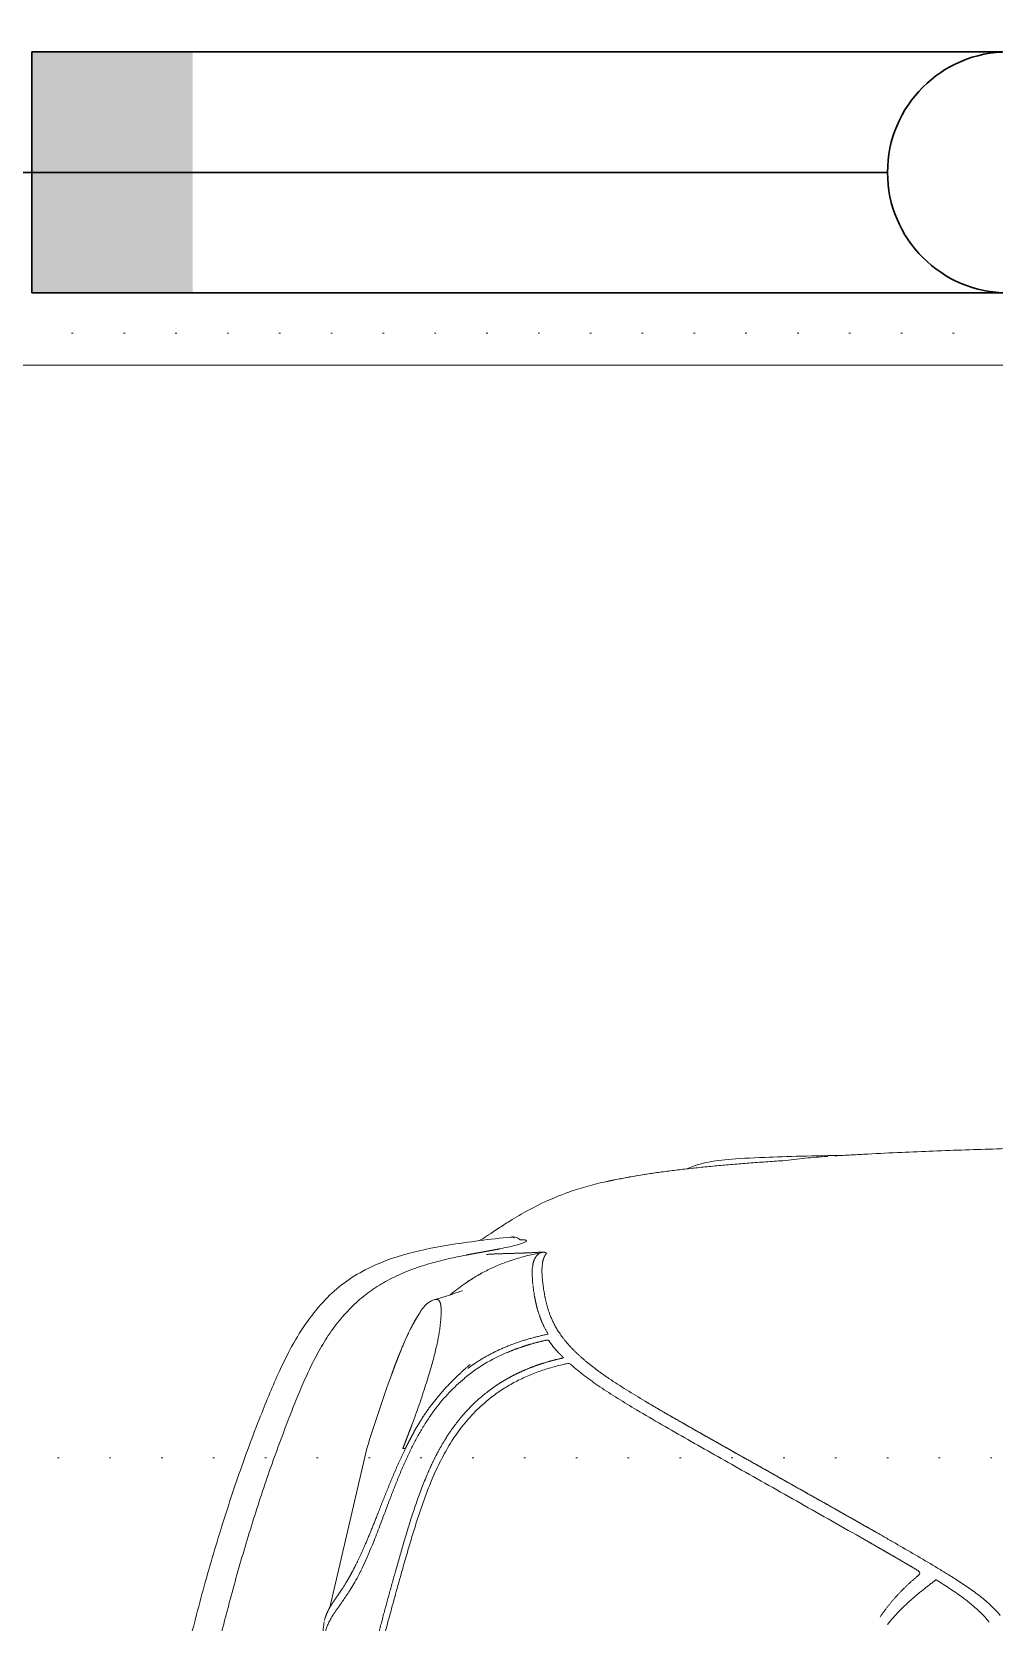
# Model space of a CAD drawing. Extents: x -2012 to 34975, y -1043 to 8321.
# Drawn here: x 31298.1 to 31358, y 1339.3 to 1438.3 of the extents above; entities that cross this region are included whole.
import ezdxf
from ezdxf.xclip import XClip

# ---------------------------------------------------------------- set-up
doc = ezdxf.new("R2010")
doc.units = 0
doc.header["$LTSCALE"] = 25
doc.header["$XCLIPFRAME"] = 0
doc.linetypes.add('DOT2', pattern=[0.125, 0, -0.125])
doc.layers.get('0').update_dxf_attribs({"color": 9, "lineweight": 9})
for name, color, linetype, lineweight in [('04', 9, 'Continuous', 9), ('06D', 9, 'Continuous', 9), ('20', 9, 'DOT2', 9), ('E-2x36 W SIVAÜSTÜ FLUORESAN ARMATÜR (ETANŞ)', 7, 'Continuous', 30), ('E-KABLO', 7, 'Continuous', 30)]:
    doc.layers.add(name, color=color, linetype=linetype, lineweight=lineweight)

# ---------------------------------------------------------------- blocks, each defined once
blk = doc.blocks.new('p-araba-polo')
at = {"extrusion": (0, 0, -1)}
for p, q in [((3.48036, 0.80478), (3.48042, 0.80478)), ((3.64193, 0.72746), (3.64193, 0.72746)), ((3.75136, 0.62397), (3.77434, 0.52509)), ((3.43916, 0.56592), (3.43916, 0.56592)), ((3.72994, 0.54604), (3.72994, 0.54604))]:
    blk.add_line(p, q, dxfattribs=at)
at = {"flags": 128}
for points in [[(3.65581, 0.75377), (3.65632, 0.75422), (3.65664, 0.75446), (3.65744, 0.75494)], [(3.65744, 0.75494), (3.65826, 0.75529), (3.65928, 0.75556), (3.66051, 0.75565)], [(3.73079, 0.68348), (3.73202, 0.68035), (3.73324, 0.67716), (3.73446, 0.67392)]]:
    blk.add_lwpolyline(points, dxfattribs=at)
for points, degree, knots in [([(3.46, 0.80613), (3.45664, 0.80633), (3.44993, 0.80673), (3.43619, 0.80747), (3.41286, 0.80859), (3.37959, 0.80987), (3.33903, 0.81109), (3.29835, 0.81202), (3.26029, 0.81268), (3.22604, 0.8131), (3.19302, 0.81337), (3.16556, 0.81346), (3.14867, 0.81342), (3.14351, 0.8134)], 3, [0, 0, 0, 0, 0.03531, 0.070597, 0.141114, 0.269195, 0.390859, 0.518959, 0.640794, 0.737038, 0.833171, 0.948447, 1, 1, 1, 1]), ([(3.45344, 0.80652), (3.47331, 0.80617), (3.50236, 0.80541), (3.52327, 0.80425), (3.53295, 0.80325), (3.5394, 0.80221), (3.54616, 0.80052), (3.55072, 0.79871), (3.55213, 0.79808)], 3, [0, 0, 0, 0, 0.418831, 0.714948, 0.835581, 0.907738, 0.972168, 1, 1, 1, 1]), ([(3.46493, 0.80583), (3.46485, 0.80583), (3.46468, 0.80584), (3.46485, 0.80583), (3.46493, 0.80583)], 3, [0, 0, 0, 0, 0.506131, 1, 1, 1, 1]), ([(3.46493, 0.80583), (3.46952, 0.80546), (3.47869, 0.80474), (3.48781, 0.80366), (3.49237, 0.80312)], 3, [0, 0, 0, 0, 0.500005, 1, 1, 1, 1]), ([(3.49237, 0.80312), (3.49596, 0.80288), (3.50314, 0.80241), (3.51357, 0.80165), (3.52374, 0.80083), (3.53361, 0.79996), (3.54317, 0.79903), (3.55241, 0.79804), (3.56132, 0.79697), (3.56988, 0.79584), (3.5781, 0.79462), (3.58595, 0.79333), (3.59343, 0.79194), (3.59875, 0.79083), (3.60161, 0.79019), (3.60218, 0.79006)], 3, [0, 0, 0, 0, 0.08164, 0.163278, 0.244914, 0.326547, 0.408179, 0.489811, 0.571441, 0.653071, 0.734702, 0.816332, 0.897962, 0.979592, 1, 1, 1, 1]), ([(3.56245, 0.79681), (3.56683, 0.79625), (3.59177, 0.79281), (3.61369, 0.78805), (3.62856, 0.7825), (3.63002, 0.78193)], 3, [0, 0, 0, 0, 0.15043, 0.932957, 1, 1, 1, 1]), ([(3.62997, 0.78195), (3.63669, 0.77931), (3.64641, 0.77501), (3.66059, 0.7668), (3.67232, 0.75915), (3.67768, 0.75552), (3.68075, 0.75354), (3.68095, 0.75341)], 3, [0, 0, 0, 0, 0.436591, 0.634385, 0.751254, 0.983784, 1, 1, 1, 1]), ([(3.66839, 0.74831), (3.66681, 0.74863), (3.66365, 0.74927), (3.6595, 0.75023), (3.65618, 0.75115), (3.65377, 0.75198), (3.65293, 0.75244), (3.65251, 0.75266)], 3, [0, 0, 0, 0, 0.243786, 0.487231, 0.658342, 0.829202, 1, 1, 1, 1]), ([(3.66205, 0.75553), (3.66205, 0.75553), (3.66205, 0.75553), (3.66205, 0.75553), (3.66205, 0.75553), (3.66205, 0.75553), (3.66205, 0.75553), (3.66205, 0.75553), (3.66205, 0.75553), (3.66205, 0.75553), (3.66205, 0.75553)], 5, [0, 0, 0, 0, 0, 0, 1, 1, 1, 1, 1, 1, 1, 1, 1, 1, 1]), ([(3.64196, 0.73969), (3.64184, 0.74024), (3.64161, 0.74137), (3.64108, 0.74289), (3.64037, 0.74437), (3.63962, 0.74526), (3.63923, 0.74573)], 3, [0, 0, 0, 0, 0.221287, 0.461031, 0.720285, 1, 1, 1, 1]), ([(3.64228, 0.74598), (3.64233, 0.74596), (3.64243, 0.74592), (3.6429, 0.74583), (3.64314, 0.74578)], 3, [0, 0, 0, 0, 0.500528, 1, 1, 1, 1]), ([(3.64314, 0.74578), (3.6458, 0.74524), (3.65112, 0.74415), (3.65897, 0.74195), (3.6667, 0.7393), (3.67423, 0.7361), (3.68152, 0.73235), (3.6868, 0.72905), (3.68968, 0.72705), (3.6903, 0.72661)], 3, [0, 0, 0, 0, 0.158644, 0.317513, 0.476648, 0.636014, 0.795575, 0.955312, 1, 1, 1, 1]), ([(3.64457, 0.74525), (3.64444, 0.74527), (3.64416, 0.74533), (3.64417, 0.74531), (3.64418, 0.7453)], 3, [0, 0, 0, 0, 0.4918, 1, 1, 1, 1]), ([(3.64418, 0.7453), (3.64442, 0.74512), (3.64489, 0.74477), (3.64522, 0.74441), (3.64539, 0.74424)], 3, [0, 0, 0, 0, 0.499449, 1, 1, 1, 1]), ([(3.64539, 0.74424), (3.64574, 0.74381), (3.64644, 0.74295), (3.64717, 0.7415), (3.64773, 0.73989), (3.64798, 0.73858), (3.64811, 0.73793)], 3, [0, 0, 0, 0, 0.25, 0.5, 0.75, 1, 1, 1, 1]), ([(3.72763, 0.7337), (3.72557, 0.73452), (3.72146, 0.73615), (3.71516, 0.73822), (3.70879, 0.74006), (3.70236, 0.74168), (3.69589, 0.74313), (3.69156, 0.74399), (3.68939, 0.74442)], 3, [0, 0, 0, 0, 0.166659, 0.333321, 0.499987, 0.666656, 0.833327, 1, 1, 1, 1]), ([(3.70092, 0.75052), (3.71974, 0.74751), (3.74933, 0.74037), (3.77304, 0.72158), (3.77986, 0.71363)], 3, [0, 0, 0, 0, 0.646551, 1, 1, 1, 1]), ([(3.64187, 0.72747), (3.64196, 0.72838), (3.64216, 0.73029), (3.64232, 0.73283), (3.64237, 0.73528), (3.64227, 0.73763), (3.64206, 0.73898), (3.64196, 0.73969)], 3, [0, 0, 0, 0, 0.160277, 0.337825, 0.535128, 0.754926, 1, 1, 1, 1]), ([(3.64811, 0.73793), (3.6483, 0.73646), (3.64867, 0.73351), (3.64823, 0.72854), (3.648, 0.72605)], 3, [0, 0, 0, 0, 0.499729, 1, 1, 1, 1]), ([(3.65887, 0.7419), (3.65887, 0.7419), (3.65887, 0.7419), (3.65887, 0.7419), (3.65887, 0.7419), (3.65887, 0.7419), (3.65887, 0.7419)], 3, [0, 0, 0, 0, 1, 1, 1, 1.000001, 1.000001, 1.000001, 1.000001]), ([(3.6634, 0.74041), (3.6634, 0.74041), (3.6634, 0.74041), (3.6634, 0.74041), (3.6634, 0.74041), (3.6634, 0.74041), (3.6634, 0.74041), (3.6634, 0.74041), (3.6634, 0.74041), (3.6634, 0.74041), (3.6634, 0.74041), (3.6634, 0.74041), (3.6634, 0.74041), (3.6634, 0.74041), (3.6634, 0.74041)], 7, [0, 0, 0, 0, 0, 0, 0, 0, 1, 1, 1, 1, 1, 1, 1, 1.000001, 1.000001, 1.000001, 1.000001, 1.000001, 1.000001, 1.000001, 1.000001]), ([(3.67974, 0.73311), (3.67974, 0.73311), (3.67974, 0.73311), (3.67974, 0.73311), (3.67974, 0.73311), (3.67974, 0.73311), (3.67974, 0.73311), (3.67974, 0.73311), (3.67974, 0.73311), (3.67974, 0.73311), (3.67974, 0.73311), (3.67974, 0.73311), (3.67974, 0.73311)], 6, [0, 0, 0, 0, 0, 0, 0, 1, 1, 1, 1, 1, 1, 1, 1, 1, 1, 1, 1, 1]), ([(3.67974, 0.73311), (3.67974, 0.73311), (3.67974, 0.73311), (3.67974, 0.73311), (3.67974, 0.73311), (3.67974, 0.73311), (3.67974, 0.73311), (3.67974, 0.73311), (3.67974, 0.73311), (3.67974, 0.73311), (3.67974, 0.73311), (3.67974, 0.73311), (3.67974, 0.73311)], 6, [0, 0, 0, 0, 0, 0, 0, 1, 1, 1, 1, 1, 1, 1, 1, 1, 1, 1, 1, 1]), ([(3.76211, 0.71075), (3.7607, 0.71214), (3.75787, 0.71494), (3.75331, 0.7188), (3.74854, 0.72238), (3.74356, 0.72567), (3.7384, 0.72865), (3.73309, 0.73135), (3.72945, 0.73292), (3.72763, 0.7337)], 3, [0, 0, 0, 0, 0.142965, 0.285982, 0.428979, 0.571915, 0.714754, 0.857457, 1, 1, 1, 1]), ([(3.64086, 0.72042), (3.64107, 0.7217), (3.64149, 0.72425), (3.64174, 0.7264), (3.64187, 0.72747)], 3, [0, 0, 0, 0, 0.500012, 1, 1, 1, 1]), ([(3.64792, 0.72541), (3.6478, 0.72441), (3.64755, 0.72241), (3.64716, 0.72004), (3.64696, 0.71886)], 3, [0, 0, 0, 0, 0.499774, 1, 1, 1, 1]), ([(3.68477, 0.73022), (3.68493, 0.73014), (3.69047, 0.72666), (3.69501, 0.72333), (3.6988, 0.72016), (3.69945, 0.7196)], 3, [0, 0, 0, 0, 0.284317, 0.878632, 1, 1, 1, 1]), ([(3.73122, 0.7322), (3.73122, 0.7322), (3.73122, 0.7322), (3.73122, 0.7322), (3.73122, 0.7322), (3.73122, 0.7322), (3.73122, 0.7322), (3.73122, 0.7322), (3.73122, 0.7322)], 3, [0, 0, 0, 0, 0.25, 0.5, 1, 1, 1, 1, 1, 1, 1]), ([(3.70558, 0.71448), (3.70574, 0.71491), (3.70606, 0.71577), (3.70677, 0.71652), (3.70766, 0.71688), (3.70847, 0.71681), (3.70897, 0.71666), (3.70907, 0.71662)], 3, [0, 0, 0, 0, 0.235288, 0.470581, 0.705875, 0.941175, 1, 1, 1, 1]), ([(3.70888, 0.71669), (3.7101, 0.71635), (3.71409, 0.7146), (3.71524, 0.71283), (3.71736, 0.71024)], 3, [0, 0, 0, 0, 0.136101, 1, 1, 1, 1]), ([(3.77986, 0.71363), (3.7879, 0.70462), (3.79683, 0.69079), (3.80818, 0.66718), (3.81362, 0.654), (3.81723, 0.64477)], 3, [0, 0, 0, 0, 0.458817, 0.622395, 1, 1, 1, 1]), ([(3.73106, 0.68275), (3.73048, 0.68418), (3.72932, 0.68704), (3.72762, 0.691), (3.72595, 0.6947), (3.72432, 0.69809), (3.72273, 0.70117), (3.7212, 0.70391), (3.71973, 0.70633), (3.71881, 0.70765), (3.71835, 0.7083)], 3, [0, 0, 0, 0, 0.125001, 0.250002, 0.375002, 0.500002, 0.625002, 0.750002, 0.875001, 1, 1, 1, 1]), ([(3.79965, 0.64331), (3.79808, 0.64731), (3.79493, 0.65533), (3.78988, 0.66723), (3.78435, 0.67895), (3.77805, 0.69028), (3.77084, 0.70111), (3.76502, 0.70753), (3.76211, 0.71075)], 3, [0, 0, 0, 0, 0.166182, 0.332514, 0.49905, 0.665821, 0.832816, 1, 1, 1, 1]), ([(3.70599, 0.69817), (3.70599, 0.69817), (3.70599, 0.69817), (3.70599, 0.69817), (3.70599, 0.69817), (3.70599, 0.69817), (3.70599, 0.69817)], 3, [0, 0, 0, 0, 1, 1, 1, 1.000001, 1.000001, 1.000001, 1.000001]), ([(3.71289, 0.66927), (3.71241, 0.67086), (3.71145, 0.67403), (3.71017, 0.67857), (3.70904, 0.68293), (3.70805, 0.68709), (3.70721, 0.69103), (3.70651, 0.69476), (3.70616, 0.69704), (3.70599, 0.69817)], 3, [0, 0, 0, 0, 0.143178, 0.285809, 0.428387, 0.571114, 0.714004, 0.856981, 1, 1, 1, 1]), ([(3.63814, 0.69113), (3.63722, 0.68988), (3.63538, 0.68737), (3.63311, 0.68486), (3.63197, 0.68361)], 3, [0, 0, 0, 0, 0.500029, 1, 1, 1, 1]), ([(3.6063, 0.6624), (3.60958, 0.66468), (3.61614, 0.66924), (3.6216, 0.67391), (3.62433, 0.67625)], 3, [0, 0, 0, 0, 0.500136, 1, 1, 1, 1]), ([(3.62433, 0.67625), (3.62454, 0.67642), (3.62494, 0.67676), (3.62629, 0.67692), (3.6273, 0.67671), (3.62781, 0.6766)], 3, [0, 0, 0, 0, 0.33657, 0.664105, 1, 1, 1, 1]), ([(3.62781, 0.6766), (3.63049, 0.67597), (3.63593, 0.67468), (3.644, 0.67209), (3.65204, 0.66893), (3.65989, 0.66508), (3.6675, 0.66061), (3.67222, 0.65708), (3.67459, 0.6553)], 3, [0, 0, 0, 0, 0.159308, 0.322994, 0.489699, 0.658429, 0.828591, 1, 1, 1, 1]), ([(3.62887, 0.68041), (3.63098, 0.67993), (3.63521, 0.67897), (3.64146, 0.67716), (3.64762, 0.67509), (3.65162, 0.67342), (3.65362, 0.67259)], 3, [0, 0, 0, 0, 0.250006, 0.500007, 0.750006, 1, 1, 1, 1]), ([(3.68427, 0.67685), (3.68496, 0.67638), (3.68636, 0.67543), (3.68771, 0.67443), (3.68839, 0.67393)], 3, [0, 0, 0, 0, 0.500012, 1, 1, 1, 1]), ([(3.7349, 0.67272), (3.73426, 0.67447), (3.73297, 0.67791), (3.7317, 0.68113), (3.73106, 0.68275)], 3, [0, 0, 0, 0, 0.495547, 1, 1, 1, 1]), ([(3.57816, 0.65344), (3.58208, 0.65579), (3.58992, 0.66048), (3.59708, 0.66522), (3.60066, 0.66758)], 3, [0, 0, 0, 0, 0.500144, 1, 1, 1, 1]), ([(3.70838, 0.64904), (3.70706, 0.65072), (3.70442, 0.65409), (3.7001, 0.65888), (3.69553, 0.66344), (3.69225, 0.66625), (3.69061, 0.66765)], 3, [0, 0, 0, 0, 0.250005, 0.500006, 0.750004, 1, 1, 1, 1]), ([(3.72328, 0.63868), (3.72249, 0.64079), (3.72092, 0.64502), (3.71872, 0.65129), (3.71665, 0.65745), (3.71469, 0.66347), (3.71349, 0.66734), (3.71289, 0.66927)], 3, [0, 0, 0, 0, 0.200275, 0.400507, 0.60049, 0.800241, 1, 1, 1, 1]), ([(3.51301, 0.61625), (3.51863, 0.61942), (3.52986, 0.62575), (3.54637, 0.63508), (3.5626, 0.64432), (3.57297, 0.6504), (3.57816, 0.65344)], 3, [0, 0, 0, 0, 0.250068, 0.500042, 0.750043, 1, 1, 1, 1]), ([(3.58343, 0.64801), (3.58741, 0.6504), (3.59538, 0.65517), (3.60266, 0.65999), (3.6063, 0.6624)], 3, [0, 0, 0, 0, 0.500076, 1, 1, 1, 1]), ([(3.67459, 0.6553), (3.67621, 0.65398), (3.67943, 0.65134), (3.68394, 0.64702), (3.68819, 0.64244), (3.69216, 0.63763), (3.69585, 0.6326), (3.69928, 0.62739), (3.70245, 0.62202), (3.70538, 0.61651), (3.7081, 0.61091), (3.70976, 0.6071), (3.71059, 0.6052)], 3, [0, 0, 0, 0, 0.099992, 0.199992, 0.299988, 0.399982, 0.499978, 0.599981, 0.699987, 0.79999, 0.899989, 1, 1, 1, 1]), ([(3.67694, 0.65874), (3.67871, 0.6573), (3.68225, 0.6544), (3.68718, 0.64964), (3.69179, 0.64458), (3.6961, 0.63926), (3.6987, 0.63552), (3.7, 0.63365)], 3, [0, 0, 0, 0, 0.199996, 0.399992, 0.599991, 0.799994, 1, 1, 1, 1]), ([(3.51809, 0.6106), (3.52372, 0.61378), (3.53498, 0.62015), (3.55153, 0.62955), (3.56781, 0.63883), (3.57822, 0.64495), (3.58343, 0.64801)], 3, [0, 0, 0, 0, 0.250003, 0.500002, 0.750004, 1, 1, 1, 1]), ([(3.72325, 0.62476), (3.72217, 0.62687), (3.72001, 0.63108), (3.71644, 0.63724), (3.71262, 0.64327), (3.7098, 0.64711), (3.70838, 0.64904)], 3, [0, 0, 0, 0, 0.250171, 0.500217, 0.75015, 1, 1, 1, 1]), ([(3.81742, 0.64441), (3.8199, 0.63799), (3.82486, 0.62513), (3.83179, 0.60561), (3.83837, 0.5859), (3.84459, 0.566), (3.85047, 0.54593), (3.85602, 0.52571), (3.86125, 0.50535), (3.86618, 0.48486), (3.87081, 0.46426), (3.87516, 0.44355), (3.87923, 0.42276), (3.88305, 0.40188), (3.88661, 0.38093), (3.88992, 0.35993), (3.893, 0.33887), (3.89585, 0.31777), (3.89848, 0.29664), (3.9009, 0.27548), (3.90311, 0.2543), (3.90512, 0.2331), (3.90693, 0.21189), (3.90856, 0.19068), (3.91, 0.16947), (3.91126, 0.14826), (3.91235, 0.12705), (3.91326, 0.10585), (3.914, 0.08466), (3.91457, 0.06349), (3.91498, 0.04232), (3.91523, 0.02116), (3.91526, 0.00705), (3.91528, 0)], 3, [0, 0, 0, 0, 0.031503, 0.063111, 0.094824, 0.126637, 0.158547, 0.190546, 0.222628, 0.254786, 0.287011, 0.319297, 0.351636, 0.384021, 0.416445, 0.448899, 0.481372, 0.513858, 0.546357, 0.578861, 0.611362, 0.643854, 0.676332, 0.708795, 0.741239, 0.773662, 0.806063, 0.838441, 0.870794, 0.903125, 0.935433, 0.967723, 1, 1, 1, 1]), ([(3.89681, 0), (3.89677, 0.01209), (3.89668, 0.03627), (3.89592, 0.07253), (3.89472, 0.10879), (3.893, 0.14502), (3.89078, 0.18122), (3.88803, 0.21739), (3.88473, 0.25351), (3.88084, 0.28957), (3.87635, 0.32556), (3.87122, 0.36147), (3.86539, 0.39727), (3.85883, 0.43295), (3.85148, 0.46847), (3.84326, 0.5038), (3.83413, 0.5389), (3.82397, 0.57372), (3.8128, 0.60824), (3.80432, 0.63089), (3.80008, 0.64221)], 3, [0, 0, 0, 0, 0.055558, 0.111113, 0.166668, 0.222224, 0.277781, 0.333337, 0.388894, 0.44445, 0.500005, 0.55556, 0.611116, 0.666671, 0.722227, 0.777783, 0.833339, 0.888892, 0.944445, 1, 1, 1, 1]), ([(3.43474, 0.57208), (3.44139, 0.57586), (3.45469, 0.58341), (3.47438, 0.5945), (3.49387, 0.60547), (3.50663, 0.61266), (3.51301, 0.61625)], 3, [0, 0, 0, 0, 0.250088, 0.500081, 0.750046, 1, 1, 1, 1]), ([(3.43916, 0.56592), (3.44586, 0.56974), (3.45927, 0.57737), (3.47912, 0.58859), (3.49877, 0.59969), (3.51165, 0.60697), (3.51809, 0.6106)], 3, [0, 0, 0, 0, 0.250005, 0.499995, 0.750003, 1, 1, 1, 1]), ([(3.71059, 0.6052), (3.71181, 0.60221), (3.71429, 0.59615), (3.71761, 0.58677), (3.72079, 0.57706), (3.72387, 0.56703), (3.72692, 0.55665), (3.72892, 0.54961), (3.72994, 0.54604)], 3, [0, 0, 0, 0, 0.155616, 0.31525, 0.479141, 0.64759, 0.821014, 1, 1, 1, 1]), ([(3.71406, 0.60711), (3.7152, 0.60433), (3.71748, 0.59875), (3.72053, 0.59023), (3.72339, 0.58165), (3.72609, 0.57301), (3.72868, 0.56433), (3.7312, 0.55563), (3.73285, 0.54981), (3.73367, 0.54691)], 3, [0, 0, 0, 0, 0.14264, 0.285361, 0.428172, 0.571059, 0.714003, 0.856988, 1, 1, 1, 1]), ([(3.74681, 0.56663), (3.74612, 0.5684), (3.74472, 0.57194), (3.74263, 0.57744), (3.74054, 0.58303), (3.73912, 0.58681), (3.73841, 0.58871)], 3, [0, 0, 0, 0, 0.249816, 0.499724, 0.749781, 1, 1, 1, 1]), ([(3.38527, 0.54286), (3.38733, 0.54416), (3.39146, 0.54675), (3.39973, 0.55176), (3.41007, 0.55787), (3.42038, 0.56384), (3.42736, 0.56786), (3.43146, 0.57021), (3.43352, 0.57138), (3.43475, 0.57208)], 3, [0, 0, 0, 0, 0.124906, 0.24985, 0.49985, 0.749925, 0.874966, 0.92498, 1, 1, 1, 1]), ([(3.40892, 0.54838), (3.41397, 0.55135), (3.42409, 0.5573), (3.43413, 0.56304), (3.43916, 0.56592)], 3, [0, 0, 0, 0, 0.499997, 1, 1, 1, 1]), ([(3.42122, 0.56432), (3.42122, 0.56432), (3.42122, 0.56432), (3.42122, 0.56432), (3.42122, 0.56432), (3.42122, 0.56432), (3.42122, 0.56432)], 3, [0, 0, 0, 0, 1, 1, 1, 1, 1, 1, 1]), ([(3.42122, 0.56432), (3.42122, 0.56432), (3.42122, 0.56432), (3.42122, 0.56432), (3.42122, 0.56432), (3.42122, 0.56432), (3.42122, 0.56432)], 3, [0, 0, 0, 0, 1, 1, 1, 1, 1, 1, 1]), ([(3.40918, 0.54408), (3.4087, 0.54447), (3.4078, 0.54521), (3.40709, 0.54651), (3.40765, 0.54763), (3.40848, 0.54812), (3.40892, 0.54838)], 3, [0, 0, 0, 0, 0.263807, 0.500052, 0.736261, 1, 1, 1, 1]), ([(3.72994, 0.54604), (3.73264, 0.53633), (3.73805, 0.51692), (3.74565, 0.48765), (3.75287, 0.45828), (3.75968, 0.42881), (3.76609, 0.39923), (3.77208, 0.36956), (3.77765, 0.33981), (3.78281, 0.30999), (3.78754, 0.28008), (3.79185, 0.25011), (3.79573, 0.22007), (3.79916, 0.18997), (3.80219, 0.15981), (3.80383, 0.13967), (3.80465, 0.12959)], 3, [0, 0, 0, 0, 0.071461, 0.142913, 0.214376, 0.285822, 0.357282, 0.428734, 0.500167, 0.571583, 0.64299, 0.714393, 0.785796, 0.857198, 0.928599, 1, 1, 1, 1]), ([(3.76704, 0.52805), (3.76642, 0.52893), (3.76518, 0.53068), (3.76304, 0.53383), (3.76069, 0.53754), (3.75814, 0.54187), (3.75629, 0.54543), (3.75537, 0.54721)], 3, [0, 0, 0, 0, 0.200624, 0.400934, 0.600937, 0.800584, 1, 1, 1, 1]), ([(3.35723, 0.52018), (3.35771, 0.52077), (3.3587, 0.52197), (3.36078, 0.52424), (3.36354, 0.52694), (3.36698, 0.52992), (3.37053, 0.53274), (3.37415, 0.53541), (3.37904, 0.53884), (3.38278, 0.54125), (3.38527, 0.54286)], 3, [0, 0, 0, 0, 0.060335, 0.124578, 0.249278, 0.374233, 0.499321, 0.624409, 0.749543, 1, 1, 1, 1]), ([(3.39176, 0.53893), (3.39044, 0.53807), (3.3878, 0.53634), (3.38386, 0.53364), (3.37997, 0.53084), (3.37632, 0.52802), (3.37293, 0.52519), (3.36981, 0.52234), (3.36681, 0.5193), (3.36498, 0.51705), (3.36406, 0.51592)], 3, [0, 0, 0, 0, 0.135189, 0.270177, 0.404927, 0.539624, 0.654876, 0.770059, 0.885089, 1, 1, 1, 1]), ([(3.42733, 0.51454), (3.42618, 0.51595), (3.42387, 0.51878), (3.42082, 0.52203), (3.41833, 0.52453), (3.41645, 0.52634), (3.41454, 0.5281), (3.41263, 0.52981), (3.4107, 0.53149), (3.40877, 0.53312), (3.40683, 0.53472), (3.40489, 0.53628), (3.40295, 0.53783), (3.4015, 0.53897), (3.40053, 0.53972), (3.40004, 0.5401), (3.39956, 0.54047), (3.39907, 0.54085), (3.39859, 0.54122), (3.3981, 0.54159), (3.39762, 0.54196), (3.39729, 0.54221), (3.39713, 0.54233)], 3, [0, 0, 0, 0, 0.127806, 0.254933, 0.318226, 0.381331, 0.444235, 0.506923, 0.569381, 0.631599, 0.69357, 0.755292, 0.816773, 0.878031, 0.893313, 0.908584, 0.923844, 0.939093, 0.954332, 0.969563, 0.984785, 1, 1, 1, 1]), ([(3.40299, 0.53779), (3.40299, 0.53779), (3.40299, 0.53779), (3.40299, 0.53779), (3.40299, 0.53779), (3.40299, 0.53779), (3.40299, 0.53779), (3.40299, 0.53779), (3.40299, 0.53779), (3.40299, 0.53779), (3.40299, 0.53779), (3.40299, 0.53779), (3.40299, 0.53779), (3.40299, 0.53779), (3.40299, 0.53779)], 7, [0, 0, 0, 0, 0, 0, 0, 0, 1, 1, 1, 1, 1, 1, 1, 1, 1, 1, 1, 1, 1, 1, 1]), ([(3.403, 0.53779), (3.403, 0.53779), (3.403, 0.53779), (3.403, 0.53779), (3.403, 0.53779), (3.403, 0.53779), (3.403, 0.53779)], 3, [0, 0, 0, 0, 1, 1, 1, 1, 1, 1, 1]), ([(3.77355, 0.51846), (3.77298, 0.51939), (3.77186, 0.52124), (3.76972, 0.5243), (3.76794, 0.5268), (3.76704, 0.52805)], 3, [0, 0, 0, 0, 0.333348, 0.666684, 1, 1, 1, 1]), ([(3.77355, 0.51846), (3.77401, 0.51762), (3.77494, 0.51593), (3.77633, 0.51269), (3.77701, 0.51036), (3.77729, 0.50885)], 3, [0, 0, 0, 0, 0.253002, 0.505984, 1, 1, 1, 1])]:
    blk.add_open_spline(points, degree=degree, knots=knots)
for points, degree in [([(3.45974, 0.8061), (3.45978, 0.80612), (3.45983, 0.80613), (3.45987, 0.80613), (3.45992, 0.80614), (3.45996, 0.80614), (3.46, 0.80613)], 6), ([(3.46454, 0.80579), (3.46464, 0.80581), (3.46473, 0.80583), (3.46483, 0.80583), (3.46493, 0.80583)], 4), ([(3.46455, 0.80578), (3.46465, 0.80581), (3.46474, 0.80583), (3.46484, 0.80584), (3.46494, 0.80583)], 4), ([(3.46455, 0.80579), (3.46457, 0.80579), (3.46458, 0.80579), (3.46459, 0.80579)], 3), ([(3.46457, 0.80579), (3.46463, 0.80581), (3.46469, 0.80582), (3.46475, 0.80583), (3.46481, 0.80583), (3.46487, 0.80583), (3.46494, 0.80583)], 6), ([(3.46457, 0.80579), (3.46463, 0.80581), (3.46469, 0.80582), (3.46475, 0.80583), (3.46481, 0.80583), (3.46487, 0.80583), (3.46493, 0.80583)], 6), ([(3.46493, 0.80583), (3.46485, 0.80583), (3.46475, 0.80584), (3.46471, 0.80584), (3.46475, 0.80584), (3.46484, 0.80583), (3.46493, 0.80583)], 6), ([(3.65251, 0.75266), (3.65186, 0.75309), (3.65167, 0.75343), (3.652, 0.75361), (3.65241, 0.75376), (3.65304, 0.75382), (3.65366, 0.75388), (3.65434, 0.75391)], 7), ([(3.65434, 0.75391), (3.65456, 0.75392), (3.65479, 0.75393), (3.65502, 0.75394), (3.65526, 0.75394), (3.6555, 0.75394), (3.65575, 0.75394), (3.656, 0.75394)], 7), ([(3.65434, 0.75391), (3.65488, 0.75393), (3.65542, 0.75394), (3.65599, 0.75394)], 3), ([(3.66133, 0.7556), (3.66102, 0.75563), (3.66069, 0.75566), (3.66037, 0.75567), (3.66004, 0.75564), (3.65972, 0.75557)], 5), ([(3.65976, 0.75499), (3.65981, 0.75505), (3.65987, 0.75512), (3.65994, 0.75518), (3.66003, 0.75524), (3.66012, 0.75529)], 5), ([(3.66056, 0.75565), (3.66084, 0.75564), (3.66123, 0.75563), (3.6617, 0.75558)], 3), ([(3.66133, 0.7556), (3.66147, 0.7556), (3.66161, 0.75559), (3.66176, 0.75557), (3.66191, 0.75555), (3.66205, 0.75553)], 5), ([(3.66205, 0.75553), (3.66181, 0.75555), (3.66157, 0.75558), (3.66133, 0.7556)], 3), ([(3.66157, 0.75559), (3.67473, 0.75435), (3.68786, 0.7526), (3.70092, 0.75052)], 3), ([(3.662, 0.75554), (3.66201, 0.75554), (3.66202, 0.75554), (3.66203, 0.75554), (3.66204, 0.75554), (3.66205, 0.75553)], 5), ([(3.66217, 0.75552), (3.66214, 0.75553), (3.66212, 0.75553), (3.6621, 0.75553), (3.66208, 0.75553), (3.66205, 0.75553)], 5), ([(3.66205, 0.75553), (3.6621, 0.75553), (3.66215, 0.75552), (3.66219, 0.75552)], 3), ([(3.66207, 0.75553), (3.66206, 0.75553), (3.66206, 0.75553), (3.66205, 0.75553)], 3), ([(3.63923, 0.74573), (3.64039, 0.74451), (3.64107, 0.74316), (3.64161, 0.74161), (3.64196, 0.73969)], 4), ([(3.64174, 0.74626), (3.64123, 0.74635), (3.64074, 0.74626), (3.6403, 0.74601), (3.63997, 0.74566)], 4), ([(3.64174, 0.74626), (3.64123, 0.74635), (3.64074, 0.74626), (3.6403, 0.74601), (3.63997, 0.74566)], 4), ([(3.64228, 0.74598), (3.64218, 0.74604), (3.64208, 0.74609), (3.64197, 0.74615), (3.64186, 0.7462), (3.64174, 0.74626)], 5), ([(3.64174, 0.74626), (3.64779, 0.74596), (3.65325, 0.74553), (3.65893, 0.74542), (3.66502, 0.74546), (3.67141, 0.74511), (3.67692, 0.74478)], 6), ([(3.67692, 0.74478), (3.67141, 0.74511), (3.66502, 0.74546), (3.65893, 0.74542), (3.65325, 0.74553), (3.64779, 0.74596), (3.64174, 0.74626)], 6), ([(3.64174, 0.74626), (3.64192, 0.74617), (3.6421, 0.74608), (3.64228, 0.74598)], 3), ([(3.64413, 0.7453), (3.6442, 0.74532), (3.64427, 0.74533), (3.64434, 0.74532), (3.64442, 0.7453), (3.6445, 0.74527), (3.64457, 0.74525)], 6), ([(3.64457, 0.74525), (3.6445, 0.74527), (3.64443, 0.7453), (3.64436, 0.74532), (3.64428, 0.74532), (3.64421, 0.74532), (3.64415, 0.7453)], 6), ([(3.64457, 0.74525), (3.64444, 0.74528), (3.6443, 0.7453), (3.6442, 0.74532), (3.64415, 0.74532), (3.64417, 0.74531), (3.64418, 0.7453)], 6), ([(3.64418, 0.7453), (3.6445, 0.74508), (3.64475, 0.74487), (3.64498, 0.74466), (3.64519, 0.74445), (3.64539, 0.74424)], 5), ([(3.64539, 0.74424), (3.64653, 0.74298), (3.64727, 0.74159), (3.64776, 0.73998), (3.64811, 0.73793)], 4), ([(3.66844, 0.74829), (3.66843, 0.74831), (3.66842, 0.74831), (3.66841, 0.74832), (3.6684, 0.74831), (3.6684, 0.74831), (3.66839, 0.74831)], 6), ([(3.68939, 0.74442), (3.68635, 0.745), (3.68337, 0.74555), (3.68035, 0.74609), (3.67739, 0.74661), (3.67436, 0.74717), (3.67139, 0.74772), (3.66839, 0.74831)], 7), ([(3.66843, 0.74831), (3.67538, 0.74694), (3.68241, 0.74575), (3.68941, 0.74441)], 3), ([(3.68941, 0.74441), (3.68941, 0.74442), (3.6894, 0.74442), (3.6894, 0.74442), (3.6894, 0.74442), (3.6894, 0.74442), (3.68939, 0.74442)], 6), ([(3.68941, 0.74441), (3.68941, 0.74442), (3.6894, 0.74442), (3.6894, 0.74442), (3.6894, 0.74442), (3.6894, 0.74442), (3.68939, 0.74442)], 6), ([(3.68099, 0.73243), (3.68068, 0.7326), (3.68037, 0.73277), (3.68005, 0.73294), (3.67974, 0.73311)], 4), ([(3.68711, 0.72875), (3.68653, 0.72913), (3.68594, 0.7295), (3.68534, 0.72987)], 3), ([(3.64086, 0.72042), (3.63955, 0.71321), (3.63748, 0.70448), (3.63264, 0.69589), (3.62463, 0.6873)], 4), ([(3.64696, 0.71886), (3.64624, 0.71469), (3.64521, 0.71007), (3.64372, 0.70523), (3.64157, 0.70031), (3.63854, 0.69519)], 5), ([(3.69183, 0.7222), (3.69121, 0.72245), (3.69918, 0.7195), (3.70888, 0.71669)], 3), ([(3.69199, 0.72213), (3.69192, 0.72216), (3.69187, 0.72218), (3.69183, 0.7222)], 3), ([(3.70599, 0.69817), (3.70533, 0.70284), (3.70503, 0.70683), (3.70489, 0.71011), (3.70507, 0.7127), (3.70558, 0.71448)], 5), ([(3.70558, 0.71448), (3.70595, 0.71572), (3.70649, 0.71653), (3.70719, 0.71693), (3.70805, 0.71697), (3.70904, 0.71663)], 5), ([(3.71835, 0.7083), (3.71813, 0.70885), (3.71791, 0.7094), (3.71764, 0.70992), (3.7173, 0.71038), (3.7169, 0.71078)], 5), ([(3.71835, 0.7083), (3.71813, 0.70885), (3.71791, 0.7094), (3.71764, 0.70992), (3.7173, 0.71038), (3.7169, 0.71078)], 5), ([(3.71835, 0.7083), (3.72052, 0.70532), (3.72295, 0.70116), (3.72555, 0.69592), (3.72827, 0.68973), (3.73106, 0.68275)], 5), ([(3.63506, 0.70203), (3.63506, 0.70203), (3.63506, 0.70203), (3.63506, 0.70203)], 3), ([(3.68427, 0.67685), (3.67604, 0.68239), (3.66713, 0.68696), (3.65777, 0.69046), (3.64822, 0.69314), (3.63854, 0.69519)], 5), ([(3.62463, 0.6873), (3.61996, 0.6823), (3.61435, 0.67731), (3.60776, 0.67242), (3.60066, 0.66758)], 4), ([(3.63047, 0.68202), (3.63078, 0.68234), (3.63108, 0.68266), (3.63138, 0.68297), (3.63168, 0.68329), (3.63197, 0.68361)], 5), ([(3.63197, 0.68361), (3.63268, 0.68436), (3.63336, 0.68511), (3.63402, 0.68586), (3.63466, 0.68662), (3.63528, 0.68737)], 5), ([(3.63528, 0.68737), (3.63589, 0.68812), (3.63649, 0.68888), (3.63706, 0.68963), (3.63761, 0.69038), (3.63814, 0.69113)], 5), ([(3.63814, 0.69113), (3.6382, 0.69122), (3.63827, 0.6913), (3.63835, 0.69138), (3.63847, 0.69144), (3.63861, 0.69148), (3.63879, 0.6915)], 6), ([(3.63879, 0.6915), (3.63897, 0.69151), (3.63917, 0.69151), (3.6394, 0.69148), (3.63965, 0.69144), (3.6399, 0.69138), (3.64015, 0.69132)], 6), ([(3.6401, 0.69127), (3.64013, 0.69135), (3.64014, 0.6914), (3.64016, 0.69143), (3.64016, 0.69142), (3.64016, 0.69139), (3.64015, 0.69132)], 6), ([(3.64015, 0.69132), (3.64509, 0.6902), (3.64998, 0.6889), (3.65481, 0.68739), (3.65956, 0.68565), (3.6642, 0.68365)], 5), ([(3.66413, 0.68364), (3.66417, 0.68371), (3.6642, 0.68375), (3.66422, 0.68377), (3.66423, 0.68376), (3.66422, 0.68372), (3.6642, 0.68365)], 6), ([(3.66421, 0.68375), (3.67373, 0.67968), (3.68269, 0.67432), (3.69062, 0.66776)], 3), ([(3.73106, 0.68275), (3.73096, 0.68304), (3.73085, 0.68332), (3.73074, 0.68361), (3.73062, 0.68389), (3.73048, 0.68416)], 5), ([(3.73106, 0.68275), (3.73096, 0.68304), (3.73085, 0.68332), (3.73074, 0.68361), (3.73062, 0.68389), (3.73048, 0.68416)], 5), ([(3.62887, 0.68041), (3.62921, 0.68074), (3.62953, 0.68107), (3.62985, 0.68139), (3.63016, 0.68171), (3.63047, 0.68202)], 5), ([(3.65362, 0.67259), (3.64886, 0.67466), (3.64397, 0.67647), (3.639, 0.67802), (3.63396, 0.67932), (3.62887, 0.68041)], 5), ([(3.629, 0.67634), (3.62901, 0.67634), (3.62901, 0.67634), (3.62901, 0.67634), (3.62901, 0.67634), (3.629, 0.67634), (3.629, 0.67634), (3.629, 0.67634)], 7), ([(3.629, 0.67634), (3.629, 0.67634), (3.629, 0.67634), (3.629, 0.67634), (3.629, 0.67634)], 4), ([(3.629, 0.67634), (3.629, 0.67634), (3.629, 0.67634), (3.629, 0.67634), (3.629, 0.67634)], 4), ([(3.62901, 0.67633), (3.629, 0.67634), (3.629, 0.67634), (3.62901, 0.67634), (3.62901, 0.67634), (3.62901, 0.67634), (3.62901, 0.67633)], 6), ([(3.68839, 0.67393), (3.68758, 0.67453), (3.68676, 0.67513), (3.68593, 0.67572), (3.6851, 0.67629), (3.68427, 0.67685)], 5), ([(3.68709, 0.67631), (3.69336, 0.67088), (3.7003, 0.66454), (3.70706, 0.65703), (3.71315, 0.64895), (3.71827, 0.64067)], 5), ([(3.73106, 0.68275), (3.73201, 0.68038), (3.73294, 0.67797), (3.73388, 0.67551), (3.73481, 0.67298), (3.73574, 0.6704)], 5), ([(3.73461, 0.6735), (3.74063, 0.65719), (3.74615, 0.6408), (3.75136, 0.62397)], 3), ([(3.66573, 0.66641), (3.66339, 0.66779), (3.661, 0.6691), (3.65858, 0.67034), (3.65612, 0.6715), (3.65362, 0.67259)], 5), ([(3.67694, 0.65874), (3.6748, 0.66042), (3.67261, 0.66203), (3.67037, 0.66356), (3.66807, 0.66502), (3.66573, 0.66641)], 5), ([(3.69049, 0.6677), (3.69056, 0.66775), (3.6906, 0.66778), (3.69063, 0.66778), (3.69064, 0.66776), (3.69063, 0.66772), (3.69061, 0.66765)], 6), ([(3.57816, 0.65344), (3.56279, 0.64433), (3.5465, 0.63516), (3.52993, 0.62577), (3.51301, 0.61625)], 4), ([(3.70799, 0.64902), (3.70803, 0.64905), (3.70808, 0.64907), (3.70812, 0.64909), (3.70816, 0.64911), (3.7082, 0.64912), (3.70823, 0.64914)], 6), ([(3.70823, 0.64914), (3.70831, 0.64916), (3.70837, 0.64917), (3.70841, 0.64917), (3.70843, 0.64914), (3.70842, 0.6491), (3.70838, 0.64904)], 6), ([(3.81754, 0.64409), (3.81751, 0.64417), (3.81748, 0.64426), (3.81745, 0.64434), (3.81742, 0.64441)], 4), ([(3.81742, 0.64441), (3.81744, 0.64436), (3.81747, 0.6443), (3.81749, 0.64424), (3.81751, 0.64418)], 4), ([(3.71406, 0.60711), (3.71172, 0.61265), (3.70918, 0.61811), (3.70641, 0.62345), (3.70336, 0.62865), (3.7, 0.63365)], 5), ([(3.72732, 0.62397), (3.72566, 0.62738), (3.72394, 0.63077), (3.72216, 0.63411), (3.72028, 0.63743), (3.71827, 0.64067)], 5), ([(3.72891, 0.62397), (3.72774, 0.62705), (3.7266, 0.63001), (3.72547, 0.63297), (3.72438, 0.63577), (3.72328, 0.63868)], 5), ([(3.72891, 0.62397), (3.72774, 0.62705), (3.7266, 0.63001), (3.72547, 0.63297), (3.72438, 0.63577), (3.72328, 0.63868)], 5), ([(3.79965, 0.64331), (3.7998, 0.64294), (3.79994, 0.64257), (3.80008, 0.64221)], 3), ([(3.80008, 0.64221), (3.79994, 0.64257), (3.7998, 0.64294), (3.79965, 0.64331)], 3), ([(3.72325, 0.62476), (3.7268, 0.61768), (3.72998, 0.61046), (3.73291, 0.60318), (3.7357, 0.59591), (3.73841, 0.58871)], 5), ([(3.72859, 0.62397), (3.72817, 0.62397), (3.72774, 0.62397), (3.72732, 0.62397)], 3), ([(3.72859, 0.62397), (3.72834, 0.62397), (3.72809, 0.62397), (3.72784, 0.62397), (3.72758, 0.62397), (3.72732, 0.62397)], 5), ([(3.74464, 0.58306), (3.74203, 0.58968), (3.73937, 0.59649), (3.73661, 0.60338), (3.7337, 0.61028), (3.73064, 0.61715), (3.72732, 0.62397)], 6), ([(3.72891, 0.62397), (3.72886, 0.62397), (3.72881, 0.62397), (3.72875, 0.62397), (3.7287, 0.62397), (3.72865, 0.62397), (3.72859, 0.62397)], 6), ([(3.72891, 0.62397), (3.72881, 0.62397), (3.7287, 0.62397), (3.72859, 0.62397)], 3), ([(3.51301, 0.61625), (3.49394, 0.60552), (3.4745, 0.59456), (3.45474, 0.58347), (3.43474, 0.57208)], 4), ([(3.45608, 0.58418), (3.45608, 0.58418), (3.45608, 0.58418), (3.45608, 0.58418)], 3), ([(3.45608, 0.58418), (3.45608, 0.58418), (3.45608, 0.58418), (3.45608, 0.58418), (3.45608, 0.58418), (3.45608, 0.58418)], 5), ([(3.7382, 0.58894), (3.73829, 0.58893), (3.73836, 0.5889), (3.73841, 0.58887), (3.73844, 0.58882), (3.73844, 0.58877), (3.73841, 0.58871)], 6), ([(3.76441, 0.54023), (3.76219, 0.54392), (3.75968, 0.54836), (3.7569, 0.55381), (3.75386, 0.56022), (3.75081, 0.5674), (3.74778, 0.57509), (3.74464, 0.58306)], 7), ([(3.43916, 0.56592), (3.43486, 0.56346), (3.43056, 0.56099), (3.42624, 0.55851), (3.42192, 0.55601), (3.41759, 0.5535), (3.41325, 0.55096), (3.40892, 0.54838)], 7), ([(3.74644, 0.56699), (3.74646, 0.56699), (3.74648, 0.56698), (3.7465, 0.56698), (3.74653, 0.56698), (3.74655, 0.56697), (3.74657, 0.56696)], 6), ([(3.74657, 0.56696), (3.74666, 0.56694), (3.74673, 0.5669), (3.74679, 0.56684), (3.74682, 0.56678), (3.74683, 0.5667), (3.74681, 0.56663)], 6), ([(3.74679, 0.5668), (3.74965, 0.55958), (3.75255, 0.55293), (3.7553, 0.54747)], 3), ([(3.41199, 0.55897), (3.41199, 0.55897), (3.41199, 0.55897), (3.41199, 0.55897)], 3), ([(3.412, 0.55897), (3.412, 0.55897), (3.412, 0.55897), (3.412, 0.55897), (3.412, 0.55897), (3.412, 0.55897)], 5), ([(3.76931, 0.40168), (3.76318, 0.43098), (3.75654, 0.46017), (3.7494, 0.48922), (3.74177, 0.51814), (3.73367, 0.54691)], 5), ([(3.75493, 0.54776), (3.75496, 0.54776), (3.75498, 0.54775), (3.755, 0.54774), (3.75503, 0.54773), (3.75505, 0.54772), (3.75507, 0.5477)], 6), ([(3.75507, 0.5477), (3.75516, 0.54765), (3.75524, 0.54759), (3.7553, 0.54751), (3.75534, 0.54742), (3.75537, 0.54732), (3.75537, 0.54721)], 6), ([(3.39176, 0.53892), (3.39265, 0.5395), (3.39355, 0.54008), (3.39444, 0.54065), (3.39534, 0.54121), (3.39623, 0.54178), (3.39713, 0.54233)], 6), ([(3.39713, 0.54233), (3.39717, 0.54236), (3.39721, 0.54238), (3.39725, 0.54241)], 3), ([(3.39725, 0.54241), (3.39723, 0.5424), (3.39721, 0.54238), (3.39719, 0.54237), (3.39717, 0.54236), (3.39715, 0.54235), (3.39713, 0.54233)], 6), ([(3.40918, 0.54408), (3.41415, 0.53996), (3.41911, 0.53531), (3.42379, 0.53027), (3.42809, 0.52484), (3.43196, 0.51911)], 5), ([(3.77434, 0.52509), (3.77326, 0.52699), (3.77198, 0.52896), (3.7705, 0.53101), (3.76878, 0.53336), (3.76676, 0.53634), (3.76441, 0.54023)], 6), ([(3.76656, 0.52872), (3.76657, 0.52872), (3.76657, 0.52871), (3.76658, 0.52871), (3.76658, 0.52871), (3.76658, 0.52871), (3.76659, 0.52871)], 6), ([(3.76665, 0.52867), (3.76666, 0.52866), (3.76666, 0.52866), (3.76667, 0.52865), (3.76668, 0.52864), (3.76669, 0.52864), (3.7667, 0.52863)], 6), ([(3.77747, 0.5177), (3.77709, 0.51913), (3.77659, 0.52057), (3.77597, 0.52204), (3.77522, 0.52355), (3.77434, 0.52509)], 5), ([(3.77747, 0.5177), (3.77753, 0.51743), (3.7776, 0.51715), (3.77766, 0.51687)], 3), ([(3.77784, 0.5161), (3.77868, 0.51181), (3.77852, 0.50889), (3.77794, 0.50573)], 3)]:
    blk.add_open_spline(points, degree=degree)
blk = doc.blocks.new('catikatirevizepergole-krt')
blk.add_lwpolyline([(-30, 630), (-30, 560), (-800, 560), (-800, 630)], close=True)
blk = doc.blocks.new('1 50 2x36 W SIVAÜSTÜ FLUORESAN ARMATÜR (ETANŞ)')
at = {"layer": 'E-2x36 W SIVAÜSTÜ FLUORESAN ARMATÜR (ETANŞ)', "color": 4}
for p, q in [((-60.75, 7.5), (60.75, 7.5)), ((-60.75, 7.5), (-60.75, -7.5)), ((60.75, 7.5), (60.75, -7.5)), ((-7.5, 0), (-60.75, 0)), ((7.5, 0), (60.75, 0)), ((-60.75, -7.5), (60.75, -7.5))]:
    blk.add_line(p, q, dxfattribs=at)
blk.add_circle((0, 0), 7.5, dxfattribs=at)
for points in [[(-50.75, 7.5), (-50.75, -7.5), (-60.75, 7.5), (-60.75, -7.5)], [(50.75, 7.5), (50.75, -7.5), (60.75, 7.5), (60.75, -7.5)]]:
    blk.add_solid(points, dxfattribs=at)

msp = doc.modelspace()

# ---------------------------------------------------------------- linework, layer by layer
at = {"layer": '06D'}
for points in [[(31733.838, 1417.5), (31733.838, 1667.5), (31233.838, 1667.5), (31233.838, 1417.5)], [(31733.838, 1167.5), (31733.838, 1417.5), (31233.838, 1417.5), (31233.838, 1167.5)]]:
    msp.add_lwpolyline(points, close=True, dxfattribs=at)
at = {"layer": 'E-KABLO', "color": 6}
msp.add_line((31298.1, 1429.505), (31034.6, 1429.505), dxfattribs=at)

# ---------------------------------------------------------------- block references
at = {"layer": '04'}
ref = msp.add_blockref('p-araba-polo', (31694.08, 1287.687), dxfattribs=dict(at, xscale=-100, yscale=100, zscale=100))
XClip(ref).set_block_clipping_path([(-0.0924763951, -0.9835002962), (4.0650970395, 0.9845199444)])
at = {"layer": '20'}
msp.add_blockref('catikatirevizepergole-krt', (31581.35, 789.503), dxfattribs=at)
at = {"layer": 'E-2x36 W SIVAÜSTÜ FLUORESAN ARMATÜR (ETANŞ)', "color": 6}
msp.add_blockref('1 50 2x36 W SIVAÜSTÜ FLUORESAN ARMATÜR (ETANŞ)', (31358.85, 1429.505), dxfattribs=at)

doc.saveas('drawing.dxf')
